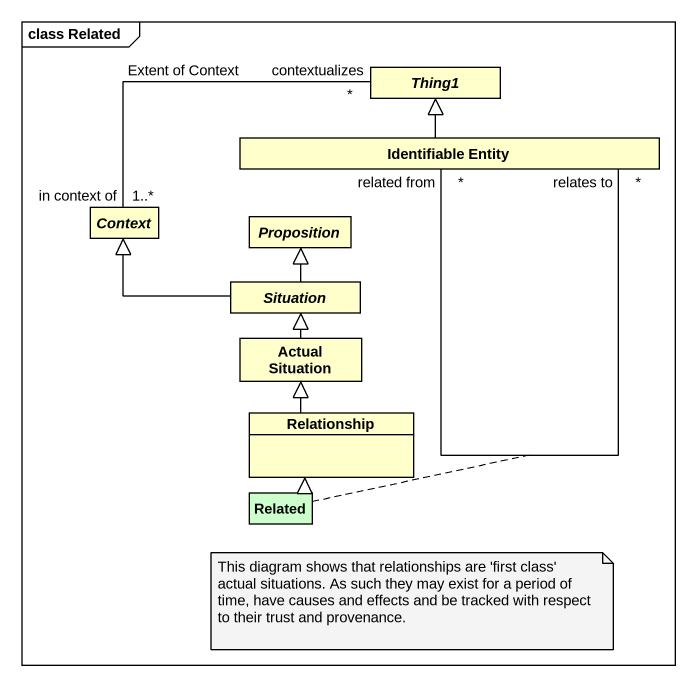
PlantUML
@startuml
mainframe class Related
hide circle
hide empty members
abstract class Thing1
class "Identifiable Entity" as Identifiable_Entity
abstract class Context
abstract class Proposition
abstract class Situation
class "Actual Situation" as Actual_Situation
class Relationship
class Related #CCFFCC
Identifiable_Entity -up-|> Thing1
Identifiable_Entity "related from\n*" -- "relates to\n*" Identifiable_Entity
(Identifiable_Entity, Identifiable_Entity) .. Related
Context "in context of\n1..*" -right- "contextualizes\n*" Thing1 : Extent of Context
Situation -left-|> Context
Situation -up-|> Proposition
Actual_Situation -up-|> Situation
Relationship -up-|> Actual_Situation
Related -up-|> Relationship
note as N1
  This diagram shows that relationships are 'first class' actual situations. As such they may exist for a period of time, have causes and effects and be tracked with respect to their trust and provenance.
end note
@enduml
